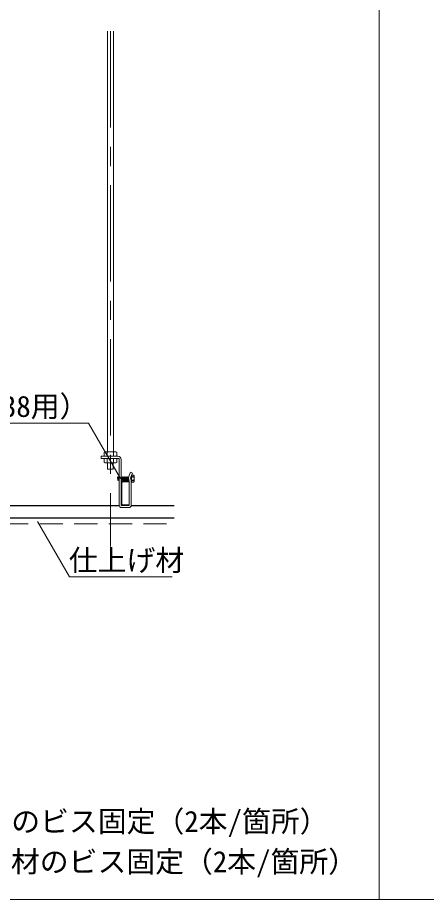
# Model space of a CAD drawing. Units: millimetres on the paper, enlarged 40 times, with parts at other scales. Extents: x -7800 to 7800, y -5578 to 5491.
# Drawn here: x 2970 to 3820, y 2646 to 4479 of the extents above; entities that cross this region are included whole.
import ezdxf
from ezdxf.enums import TextEntityAlignment as Align

# ---------------------------------------------------------------- set-up
doc = ezdxf.new("R2010")
doc.units = ezdxf.units.MM
doc.header["$LTSCALE"] = 40
doc.linetypes.add('CHAIN1', pattern=[8, 5, -1, 1, -1])
doc.linetypes.add('DASHED1', pattern=[1.8, 1.2, -0.6])
for name, color, linetype, lineweight in [('4-0_中心線', 4, 'CHAIN1', 9), ('4-1_吊り材', 7, 'Continuous', 18), ('4-2_野縁受け', 3, 'Continuous', 18), ('4-3_野縁', 2, 'Continuous', 25), ('4-6_文字', 7, 'Continuous', 18), ('4-B_ビス', 3, 'Continuous', 18), ('4-C_パネル', 7, 'DASHED1', 18), ('F-2_太線１', 3, 'Continuous', 18)]:
    doc.layers.add(name, color=color, linetype=linetype, lineweight=lineweight)
doc.styles.add('ＭＳ ゴシック', font='')
doc.styles.get('ＭＳ ゴシック').set_extended_font_data('MS Gothic')

msp = doc.modelspace()

# ---------------------------------------------------------------- linework, layer by layer
at = {"layer": '4-0_中心線'}
msp.add_line((3163.07, 4450.35), (3163.07, 3379.29), dxfattribs=at)
at = {"layer": '4-1_吊り材'}
for p, q in [((3157.07, 3576.35), (3157.07, 4450.35)), ((3169.07, 4450.35), (3169.07, 3576.35)), ((3151.75, 3576.35), (3150, 3575.34)), ((3150, 3567.02), (3150, 3575.34)), ((3151.75, 3576.35), (3174.38, 3576.35)), ((3156.53, 3567.02), (3156.53, 3575.34)), ((3169.6, 3567.02), (3169.6, 3575.34)), ((3174.38, 3576.35), (3176.13, 3575.34)), ((3176.13, 3567.02), (3176.13, 3575.34)), ((3178.77, 3567.02), (3143.5, 3567.02)), ((3143.5, 3562.75), (3143.5, 3567.02)), ((3180.5, 3562.75), (3143.5, 3562.75)), ((3150, 3567.02), (3176.13, 3567.02)), ((3176.13, 3562.75), (3150, 3562.75)), ((3150, 3562.75), (3150, 3554.43)), ((3156.53, 3562.75), (3156.53, 3554.43)), ((3169.6, 3562.75), (3169.6, 3554.43)), ((3176.13, 3562.75), (3176.13, 3554.43)), ((3181.17, 3465.28), (3181.17, 3562.08)), ((3185.43, 3560.35), (3185.43, 3465.28)), ((3151.75, 3553.42), (3150, 3554.43)), ((3174.38, 3553.42), (3151.75, 3553.42)), ((3156.77, 3540.02), (3156.77, 3553.42)), ((3156.77, 3540.02), (3168.77, 3540.02)), ((3168.77, 3540.02), (3168.77, 3553.42)), ((3174.38, 3553.42), (3176.13, 3554.43)), ((3185.43, 3538.05), (3185.43, 3524.55)), ((3205.1, 3533.87), (3202.01, 3527.09)), ((3205.1, 3533.87), (3208.98, 3532.11)), ((3208.98, 3532.11), (3205.9, 3525.32)), ((3202.1, 3465.28), (3202.1, 3515.28)), ((3206.37, 3465.28), (3206.37, 3515.28)), ((3201.43, 3464.62), (3186.19, 3464.62)), ((3201.43, 3460.35), (3186.1, 3460.35))]:
    msp.add_line(p, q, dxfattribs=at)
for centre, radius, start, end in [((3154.27, 3567.32), 9.08, 96.34294, 118.04132), ((3153.04, 3569.85), 6.51, 57.57118, 88.04459), ((3163.07, 3554.73), 21.62, 72.41205, 107.58797), ((3173.09, 3569.85), 6.51, 91.95543, 122.42883), ((3171.86, 3567.32), 9.08, 61.95869, 83.65707), ((3178.77, 3560.35), 6.67, 0, 90), ((3180.5, 3562.08), 0.667, 0, 90), ((3154.27, 3562.44), 9.08, 241.95869, 263.65707), ((3153.04, 3559.92), 6.51, 271.95543, 302.42883), ((3163.07, 3575.04), 21.62, 252.41205, 287.58797), ((3173.09, 3559.92), 6.51, 237.57118, 268.04459), ((3171.86, 3562.44), 9.08, 276.34294, 298.04132), ((3214.77, 3521.28), 14.02, 154.65382, 205.34618), ((3214.77, 3521.28), 9.75, 154.65382, 205.34618), ((3202.1, 3515.28), 4.27, 0, 25.34618), ((3186.1, 3465.28), 4.93, 180, 270), ((3186.1, 3465.28), 0.667, 180, 270), ((3201.43, 3465.28), 0.667, 270, 0), ((3201.43, 3465.28), 4.93, 270, 0)]:
    msp.add_arc(centre, radius, start, end, dxfattribs=at)
at = {"layer": '4-2_野縁受け'}
for p, q in [((3185.43, 3512.35), (3185.43, 3467.55)), ((3187.03, 3467.55), (3187.03, 3512.35)), ((3188.37, 3515.28), (3201.43, 3515.28)), ((3188.37, 3513.68), (3201.43, 3513.68)), ((3201.43, 3513.68), (3201.43, 3515.28)), ((3188.37, 3466.22), (3201.43, 3466.22)), ((3188.37, 3464.62), (3201.43, 3464.62)), ((3201.43, 3464.62), (3201.43, 3466.22))]:
    msp.add_line(p, q, dxfattribs=at)
for centre, radius, start, end in [((3188.37, 3512.35), 2.93, 90, 180), ((3188.37, 3512.35), 1.33, 90, 180), ((3188.37, 3467.55), 2.93, 180, 270), ((3188.37, 3467.55), 1.33, 180, 270)]:
    msp.add_arc(centre, radius, start, end, dxfattribs=at)
at = {"layer": '4-3_野縁'}
for p, q in [((2006.32, 3464.62), (3181.18, 3464.62)), ((3206.35, 3464.62), (3295.88, 3464.62)), ((590.91, 3439.28), (3295.88, 3439.28))]:
    msp.add_line(p, q, dxfattribs=at)
at = {"layer": '4-6_文字'}
for p, q in [((3117.63, 3636.09), (2487.63, 3636.09)), ((3184.3, 3520.62), (3117.63, 3636.09)), ((3011.57, 3431.68), (3078.23, 3316.21)), ((3078.23, 3316.21), (3291.57, 3316.21))]:
    msp.add_line(p, q, dxfattribs=at)
at = {"layer": '4-B_ビス'}
for p, q in [((3177.93, 3523.87), (3178.34, 3524.28)), ((3177.93, 3523.87), (3178.34, 3517.37)), ((3178.34, 3524.28), (3178.76, 3523.87)), ((3178.76, 3523.87), (3179.18, 3517.37)), ((3178.76, 3523.87), (3179.18, 3523.87)), ((3179.18, 3523.87), (3179.59, 3524.28)), ((3179.18, 3523.87), (3179.59, 3517.37)), ((3179.59, 3524.28), (3180.01, 3523.87)), ((3180.01, 3523.87), (3180.43, 3517.37)), ((3180.43, 3523.87), (3180.84, 3517.37)), ((3180.84, 3524.28), (3181.17, 3523.96)), ((3185.43, 3523.88), (3185.84, 3524.28)), ((3185.43, 3523.72), (3185.84, 3517.37)), ((3185.84, 3524.28), (3186.26, 3523.87)), ((3186.26, 3523.87), (3186.68, 3517.37)), ((3186.26, 3523.87), (3186.68, 3523.87)), ((3186.68, 3523.87), (3187.09, 3524.28)), ((3186.68, 3523.87), (3187.09, 3517.37)), ((3187.09, 3524.28), (3187.51, 3523.87)), ((3187.51, 3523.87), (3187.93, 3517.37)), ((3187.51, 3523.87), (3187.93, 3523.87)), ((3187.93, 3523.87), (3188.34, 3524.28)), ((3187.93, 3523.87), (3188.34, 3517.37)), ((3188.34, 3524.28), (3188.76, 3523.87)), ((3188.76, 3523.87), (3189.18, 3517.37)), ((3189.18, 3523.87), (3189.59, 3517.37)), ((3189.59, 3524.28), (3190.01, 3523.87)), ((3190.01, 3523.87), (3190.43, 3517.37)), ((3190.01, 3523.87), (3190.43, 3523.87)), ((3190.43, 3523.87), (3190.84, 3524.28)), ((3190.43, 3523.87), (3190.84, 3517.37)), ((3190.84, 3524.28), (3191.26, 3523.87)), ((3191.26, 3523.87), (3191.68, 3517.37)), ((3191.26, 3523.87), (3191.68, 3523.87)), ((3191.68, 3523.87), (3192.09, 3524.28)), ((3191.68, 3523.87), (3192.09, 3517.37)), ((3192.09, 3524.28), (3192.51, 3523.87)), ((3192.51, 3523.87), (3192.93, 3517.37)), ((3192.51, 3523.87), (3192.93, 3523.87)), ((3192.93, 3523.87), (3193.34, 3524.28)), ((3192.93, 3523.87), (3193.34, 3517.37)), ((3193.34, 3524.28), (3193.76, 3523.87)), ((3193.76, 3523.87), (3194.18, 3517.37)), ((3193.76, 3523.87), (3194.18, 3523.87)), ((3194.18, 3523.87), (3194.59, 3524.28)), ((3194.18, 3523.87), (3194.59, 3517.37)), ((3194.59, 3524.28), (3195.01, 3523.87)), ((3195.01, 3523.87), (3195.43, 3517.37)), ((3195.01, 3523.87), (3195.43, 3523.87)), ((3195.43, 3523.87), (3195.84, 3524.28)), ((3195.43, 3523.87), (3195.84, 3517.37)), ((3195.84, 3524.28), (3196.26, 3523.87)), ((3196.26, 3523.87), (3196.68, 3517.37)), ((3196.26, 3523.87), (3196.68, 3523.87)), ((3196.68, 3523.87), (3197.09, 3524.28)), ((3196.68, 3523.87), (3197.09, 3517.37)), ((3197.09, 3524.28), (3197.51, 3523.87)), ((3197.51, 3523.87), (3197.93, 3517.37)), ((3197.93, 3523.87), (3198.34, 3517.37)), ((3198.34, 3524.28), (3198.76, 3523.87)), ((3198.76, 3523.87), (3199.18, 3517.37)), ((3198.76, 3523.87), (3199.18, 3523.87)), ((3199.18, 3523.87), (3199.59, 3524.28)), ((3199.18, 3523.87), (3199.59, 3517.37)), ((3199.59, 3524.28), (3200.01, 3523.87)), ((3200.01, 3523.87), (3200.43, 3517.37)), ((3200.01, 3523.87), (3200.43, 3523.87)), ((3200.43, 3523.87), (3200.84, 3524.28)), ((3200.84, 3524.28), (3201.04, 3524.09)), ((3205.1, 3522.51), (3205.33, 3518.84)), ((3205.37, 3523.87), (3205.43, 3523.87)), ((3205.43, 3523.87), (3205.84, 3524.28)), ((3205.43, 3523.87), (3205.84, 3517.37)), ((3205.84, 3524.28), (3206.26, 3523.87)), ((3206.26, 3523.87), (3206.68, 3517.37)), ((3206.26, 3523.87), (3206.68, 3523.87)), ((3206.68, 3523.87), (3207.09, 3524.28)), ((3206.68, 3523.87), (3207.09, 3517.37)), ((3207.09, 3513.28), (3207.09, 3527.95)), ((3207.09, 3527.95), (3210.83, 3527.95)), ((3207.09, 3524.28), (3207.09, 3516.95)), ((3210.83, 3524.28), (3208.43, 3524.28)), ((3212.16, 3526.48), (3210.83, 3527.95)), ((3212.16, 3514.75), (3212.16, 3526.48)), ((3178.34, 3517.37), (3178.76, 3516.95)), ((3178.76, 3516.95), (3179.18, 3517.37)), ((3179.18, 3517.37), (3179.59, 3517.37)), ((3179.59, 3517.37), (3180.01, 3516.95)), ((3180.01, 3516.95), (3180.43, 3517.37)), ((3180.43, 3517.37), (3180.84, 3517.37)), ((3180.84, 3517.37), (3181.17, 3517.04)), ((3185.43, 3517.37), (3185.84, 3517.37)), ((3185.84, 3517.37), (3186.26, 3516.95)), ((3186.26, 3516.95), (3186.68, 3517.37)), ((3186.68, 3517.37), (3187.09, 3517.37)), ((3187.09, 3517.37), (3187.51, 3516.95)), ((3187.51, 3516.95), (3187.93, 3517.37)), ((3187.93, 3517.37), (3188.34, 3517.37)), ((3188.34, 3517.37), (3188.76, 3516.95)), ((3188.76, 3516.95), (3189.18, 3517.37)), ((3189.18, 3517.37), (3189.59, 3517.37)), ((3189.59, 3517.37), (3190.01, 3516.95)), ((3190.01, 3516.95), (3190.43, 3517.37)), ((3190.43, 3517.37), (3190.84, 3517.37)), ((3190.84, 3517.37), (3191.26, 3516.95)), ((3191.26, 3516.95), (3191.68, 3517.37)), ((3191.68, 3517.37), (3192.09, 3517.37)), ((3192.09, 3517.37), (3192.51, 3516.95)), ((3192.51, 3516.95), (3192.93, 3517.37)), ((3192.93, 3517.37), (3193.34, 3517.37)), ((3193.34, 3517.37), (3193.76, 3516.95)), ((3193.76, 3516.95), (3194.18, 3517.37)), ((3194.18, 3517.37), (3194.59, 3517.37)), ((3194.59, 3517.37), (3195.01, 3516.95)), ((3195.01, 3516.95), (3195.43, 3517.37)), ((3195.43, 3517.37), (3195.84, 3517.37)), ((3195.84, 3517.37), (3196.26, 3516.95)), ((3196.26, 3516.95), (3196.68, 3517.37)), ((3196.68, 3517.37), (3197.09, 3517.37)), ((3197.09, 3517.37), (3197.51, 3516.95)), ((3197.51, 3516.95), (3197.93, 3517.37)), ((3197.93, 3517.37), (3198.34, 3517.37)), ((3198.34, 3517.37), (3198.76, 3516.95)), ((3198.76, 3516.95), (3199.18, 3517.37)), ((3199.18, 3517.37), (3199.59, 3517.37)), ((3199.59, 3517.37), (3200.01, 3516.95)), ((3200.01, 3516.95), (3200.43, 3517.37)), ((3200.43, 3517.37), (3200.84, 3517.37)), ((3201.26, 3516.95), (3201.4, 3517.09)), ((3205.84, 3517.37), (3206.26, 3516.95)), ((3206.26, 3516.95), (3206.68, 3517.37)), ((3206.68, 3517.37), (3207.09, 3517.37)), ((3207.09, 3513.28), (3207.13, 3513.28)), ((3207.13, 3513.28), (3210.83, 3513.28)), ((3210.84, 3516.95), (3208.43, 3516.95)), ((3212.16, 3514.75), (3210.83, 3513.28))]:
    msp.add_line(p, q, dxfattribs=at)
for points in [[(3180.01, 3523.87), (3180.43, 3523.87), (3180.84, 3524.28)], [(3188.76, 3523.87), (3189.18, 3523.87), (3189.59, 3524.28)], [(3197.51, 3523.87), (3197.93, 3523.87), (3198.34, 3524.28)], [(3200.43, 3523.87), (3200.84, 3517.37), (3201.26, 3516.95)]]:
    msp.add_lwpolyline(points, dxfattribs=at)
for centre, radius, start, end in [((3209.22, 3526.27), 2.14, 174.33043, 248.10637), ((3208.76, 3526.31), 1.68, 101.53862, 173.91401), ((3212.8, 3520.62), 5.71, 140.03379, 219.96621), ((3210.83, 3525.61), 1.33, 269.70262, 3.66166), ((3206.45, 3520.62), 5.71, 320.03379, 39.96621), ((3206.92, 3524.12), 5.47, 16.78553, 44.45665), ((3209.22, 3514.96), 2.14, 111.89363, 185.66957), ((3208.76, 3514.93), 1.68, 186.08599, 258.46138), ((3210.83, 3515.62), 1.33, 356.33834, 90.29738), ((3206.92, 3517.12), 5.47, 315.54335, 343.21447)]:
    msp.add_arc(centre, radius, start, end, dxfattribs=at)
at = {"layer": '4-C_パネル', "linetype": 'Continuous'}
for p in [(495.95, 3439.28), (590.91, 3439.28)]:
    msp.add_line(p, (3295.88, 3439.28), dxfattribs=at)
at = {"layer": '4-C_パネル'}
msp.add_line((495.95, 3426.62), (3295.88, 3426.62), dxfattribs=at)
at = {"layer": 'F-2_太線１'}
for p, q in [((3722.21, 4900.25), (3722.21, 2646.06)), ((78.17, 2646.06), (7638.17, 2646.06))]:
    msp.add_line(p, q, dxfattribs=at)

# ---------------------------------------------------------------- texts
at = {"layer": '4-6_文字', "style": 'ＭＳ ゴシック'}
for s, p in [('：RPハンガー（C38用）', (2487.63, 3635.64)), ('仕上げ材', (3076.46, 3315.77)), ('※１：斜め部材下部のビス固定（2本/箇所）', (2416.67, 2772.91)), ('※２：野縁受け繋ぎ材のビス固定（2本/箇所） ', (2416, 2689.3))]:
    msp.add_text(s, height=43.99, dxfattribs=at).set_placement(p, align=Align.BOTTOM_LEFT)

doc.saveas('drawing.dxf')
